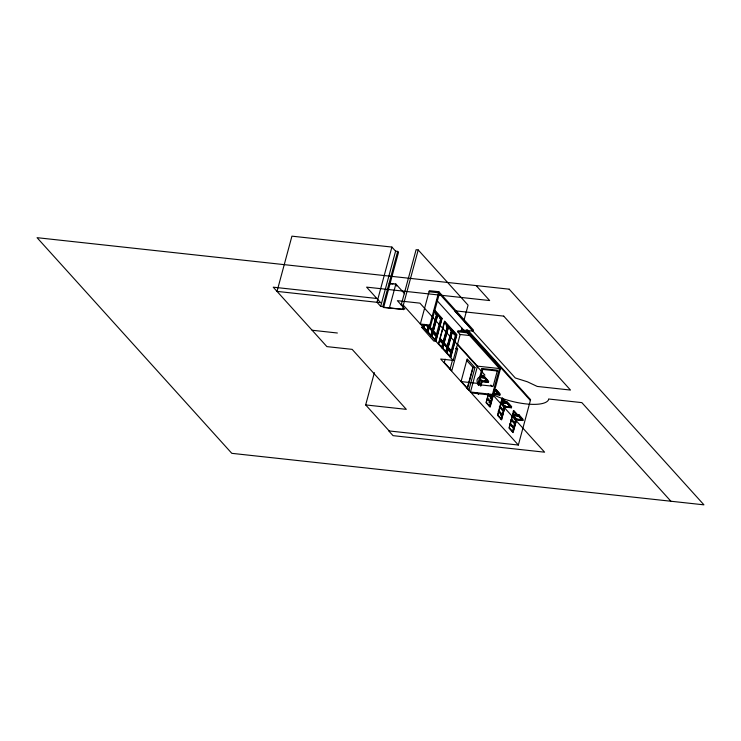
<?xml version="1.0" encoding="UTF-8"?>
<svg xmlns="http://www.w3.org/2000/svg" width="741" height="741" viewBox="0 0 741 741"><rect width="100%" height="100%" fill="white"/><g stroke="black" fill="none" stroke-linecap="round" stroke-linejoin="round"><path stroke-width="1.11" d="M476.148 285.572L489.671 300.559L366.591 287.128L380.652 302.699L277.023 291.389L291.926 236.157L391.896 247.068L376.993 302.3L380.689 306.385L382.791 306.617L383.616 307.524L403.678 309.442L383.69 307.256M380.689 306.385L395.592 251.153L391.896 247.068M382.791 306.617L397.695 251.384L395.592 251.153M383.616 307.524L398.519 252.292L397.695 251.384M389.34 308.21L395.87 284.025L389.182 283.294M389.173 430.947L365.674 404.919L374.39 372.621M403.308 305.162L418.211 249.939L416.099 249.708L401.196 304.94L403.308 305.162L420.342 324.03L429.808 325.058L430.632 325.966L439.339 293.686M403.613 309.71L402.789 308.793L403.391 306.57M420.342 324.03L429.335 290.676L438.811 291.704L473.49 330.115L473.203 331.181L461.458 329.902M434.43 309.831L442.127 318.352L435.93 341.295L433.828 341.073L421.592 327.17M424.51 324.382L423.62 327.661L421.518 327.439M424.565 325.169L423.972 327.355L435.875 340.536L441.775 318.658L434.337 310.423M428.048 326.688L426.751 331.486L427.807 331.607L429.104 326.8L426.992 326.568M427.474 329.791L427.992 327.874M429.808 325.058L438.811 291.704M428.011 331.829L429.308 327.031L428.252 326.911L426.52 324.984M435.634 313.962L437.746 314.193L433.281 330.736L432.225 330.616L436.69 314.073L433.624 310.683M431.253 335.219L432.29 331.375L433.337 331.496L437.171 335.738L435.06 335.506L432.763 332.959M432.725 329.745L436.894 314.304M433.133 331.264L431.836 336.071L430.79 335.951L432.086 331.153L433.133 331.264L429.308 327.031M432.04 336.294L433.337 331.496M434.819 340.425L436.116 335.617L429.02 327.763M438.394 344.028L444.591 321.075L456.901 334.71L450.713 357.662M441.525 347.853L442.822 343.046M446.378 325.855L448.481 326.086L444.016 342.629L442.97 342.509L447.434 325.966L444.368 322.576M442.247 346.158L442.766 344.232M443.47 341.638L447.638 326.197L451.464 330.44L446.999 346.983L448.055 347.094L452.519 330.551L450.417 330.319M442.581 347.964L443.878 343.157L440.043 338.924M442.785 348.187L444.081 343.389L447.907 347.631L446.61 352.429M445.823 351.354L446.86 347.51L447.907 347.631M446.026 351.586L447.064 347.742L448.12 347.853L451.945 352.095L449.843 351.864L448.305 350.169M447.508 346.103L451.667 330.662M446.823 352.66L448.12 347.853M445.165 359.126L444.276 362.405L451.797 370.722L457.688 348.881L456.187 347.214M449.592 356.782L450.889 351.984L443.794 344.12M450.621 330.551L452.723 330.782L448.259 347.325L452.084 351.558L451.037 351.447L455.502 334.904L452.436 331.514M456.549 335.015L450.648 356.903L438.746 343.722L444.646 321.844L456.549 335.015L454.446 334.793L452.918 333.098M469.627 335.534L460.152 334.506L457.697 331.783L457.984 330.708L467.451 331.746L500.546 368.388L490.116 407.189L486.013 402.641L488.319 394.101M449.991 369.407L452.64 359.57M670.901 501.24L581.842 402.622L548.562 398.991L548.516 399.844A37.096 11.773 15.1 0 1 498.536 397.093L492.598 394.444L470.479 392.026L440.673 359.024L453.168 360.385L460.152 334.506M461.022 331.301L461.884 328.106M463.94 320.473L468.071 305.153L418.211 249.939M500.258 369.453L467.163 332.811L467.451 331.746M467.099 388.645L472.86 367.304L466.478 360.237M467.367 388.895L473.045 367.851M468.84 390.211L474.962 367.536L467.163 358.894L461.041 381.578L478.028 383.43L477.25 382.171A37.096 11.773 15.1 0 1 484.929 375.094L419.952 303.152L397.361 300.679L404.892 309.025L402.789 308.793M470.479 392.026L477.463 366.147L456.827 343.296M481.983 368.509L477.658 384.57L493.163 386.256L497.489 370.194L481.983 368.509L482.808 369.416L497.202 370.991M478.473 385.477L482.808 369.416M480.159 385.088L481.168 381.346L479.686 379.716M480.65 385.978L482.141 380.337M480.928 385.922L482.187 381.254M479.798 378.429L482.02 380.893L487.819 381.504L487.671 382.041L484.142 377.438M484.577 376.734L488.68 381.272L488.393 382.337L484.29 377.799L484.577 376.734L480.372 376.271M488.439 394.61L486.365 402.335L490.051 406.429L493.636 393.063L496.544 393.378M489.347 406.346L490.357 402.613L487.402 399.343M490.496 402.076L491.505 398.343L487.81 394.249M491.653 397.806L492.404 395.009M499.888 395.064L495.785 390.526L496.072 389.451L500.175 393.999L499.888 395.064L493.349 394.129L499.165 394.768L495.497 390.692L495.785 389.627L499.453 393.693M500.842 419.073L501.852 415.34L498.156 411.246M501.99 414.803L503 411.07L499.304 406.976M503.139 410.533L504.149 406.8L500.453 402.706M508.743 403.984L510.947 406.42L510.66 407.485L506.983 403.419L507.27 402.354L501.249 401.492L507.557 402.178L511.67 406.726L511.373 407.791L505.066 407.105L500.962 402.558L507.27 403.252L511.373 407.791M507.27 403.252L507.557 402.178M512.327 431.799L513.337 428.066L509.641 423.972M513.485 427.529L514.495 423.796L510.799 419.702M514.634 423.259L515.643 419.526L512.689 416.257M516.662 419.434L513.096 432.633L508.993 428.094L513.745 410.486L517.848 415.025M519.052 414.904L523.155 419.452L522.868 420.517L518.765 415.97L519.052 414.904L512.948 414.441M514.245 419.369L522.155 420.212L519.358 416.423M477.463 366.147L499.434 368.546L492.45 394.425L544.616 452.186L393.045 435.652L388.747 430.901L518.348 445.035L530.593 399.677L467.525 329.847M389.636 283.757L392.989 284.118M429.048 291.741L438.524 292.778L473.203 331.181M376.845 298.484L273.216 287.175L326.892 346.612L352.151 349.363L406.327 409.356L365.674 404.919M435.847 314.184L437.95 314.416L433.485 330.958L437.31 335.201L436.264 335.089L440.728 318.547L437.662 315.147M439.672 318.426L441.775 318.658M446.582 326.086L448.685 326.309L444.22 342.851L448.055 347.094M430.632 325.966L421.157 324.938L453.168 360.385M428.4 326.383L429.447 326.494L433.281 330.736M457.697 331.783L467.163 332.811M443.878 343.157L441.775 342.935L439.469 340.388M312.118 330.245L337.368 333.005M455.585 348.65L457.688 348.881M472.86 367.304L474.962 367.536M480.409 376.484L483.317 376.798M480.075 377.336L484.29 377.799M480.122 377.549L484.003 377.966M484.086 380.55L486.022 380.763M481.307 380.818L479.492 379.142M481.854 381.402L487.671 382.041M488.393 382.337L482.076 381.652L479.659 378.975M493.673 390.294L495.785 390.526M493.552 390.488L495.497 390.692M493.487 393.591L499.314 394.231L495.636 390.164M493.274 395.333L471.304 392.943L518.348 445.035M490.107 398.195L492.219 398.417L488.523 394.332M501.166 402.789L506.983 403.419M488.958 402.456L491.061 402.687L487.365 398.602M504.982 406.318L510.799 406.957L508.595 404.512M504.834 406.855L510.66 407.485M515.856 414.765L518.765 415.08L522.442 419.147M515.708 415.293L518.617 415.618M518.765 415.97L512.448 415.284L516.551 419.832L522.868 420.517M512.661 415.516L518.478 416.146L522.155 420.212M500.453 415.182L502.555 415.414L498.86 411.329M522.294 419.684L516.477 419.045L512.8 414.979M466.543 329.791L530.371 400.473M436.727 300.244L463.727 330.143M446.267 325.725L449.241 329.023M484.29 376.9L487.226 380.161M481.326 374.575L483.373 376.854M490.764 385.033L492.135 386.543M506.362 402.298L502.259 397.76L497.507 415.368L501.611 419.915L505.121 405.79L501.546 419.147L497.85 415.062L502.315 398.519L505.269 401.789M480.807 374.705L483.03 377.16M517.505 415.33L513.809 411.246L509.345 427.789L513.041 431.873L516.847 418.767M480.844 375.446L482.317 377.076M502.352 399.26L504.565 401.715M513.105 411.162L516.06 414.441M480.492 375.409L481.974 377.039M502 399.223L504.223 401.678M502.426 400.742L503.908 402.382M395.87 284.025L404.66 293.76M395.231 284.368L396.731 286.035M502.046 403.067L505.001 406.346M440.191 338.387L444.016 342.629M429.159 327.226L432.225 330.616M441.432 340.814L442.97 342.509M443.942 343.592L446.999 346.983M449.5 349.752L451.037 351.447M439.756 339.656L443.025 343.278M478.649 382.708L480.863 385.163M489.403 394.61L492.357 397.889M500.156 406.522L503.852 410.616M511.651 419.249L515.338 423.343M478.51 383.236L479.983 384.875M499.453 406.448L503.704 411.144M511.503 419.786L515.199 423.871M487.513 398.065L491.209 402.159M499.008 410.792L502.694 414.886M510.493 423.519L514.189 427.603M510.354 424.047L514.05 428.141M477.26 392.943L478.621 394.462M461.115 381.309L468.914 389.942M509.197 289.185L37.05 237.676L231.803 453.335L703.95 504.843L509.197 289.185M503.732 316.12L454.576 310.757L515.273 377.966L527.425 381.8L537.225 386.431L570.496 390.062L503.732 316.12"/></g></svg>
